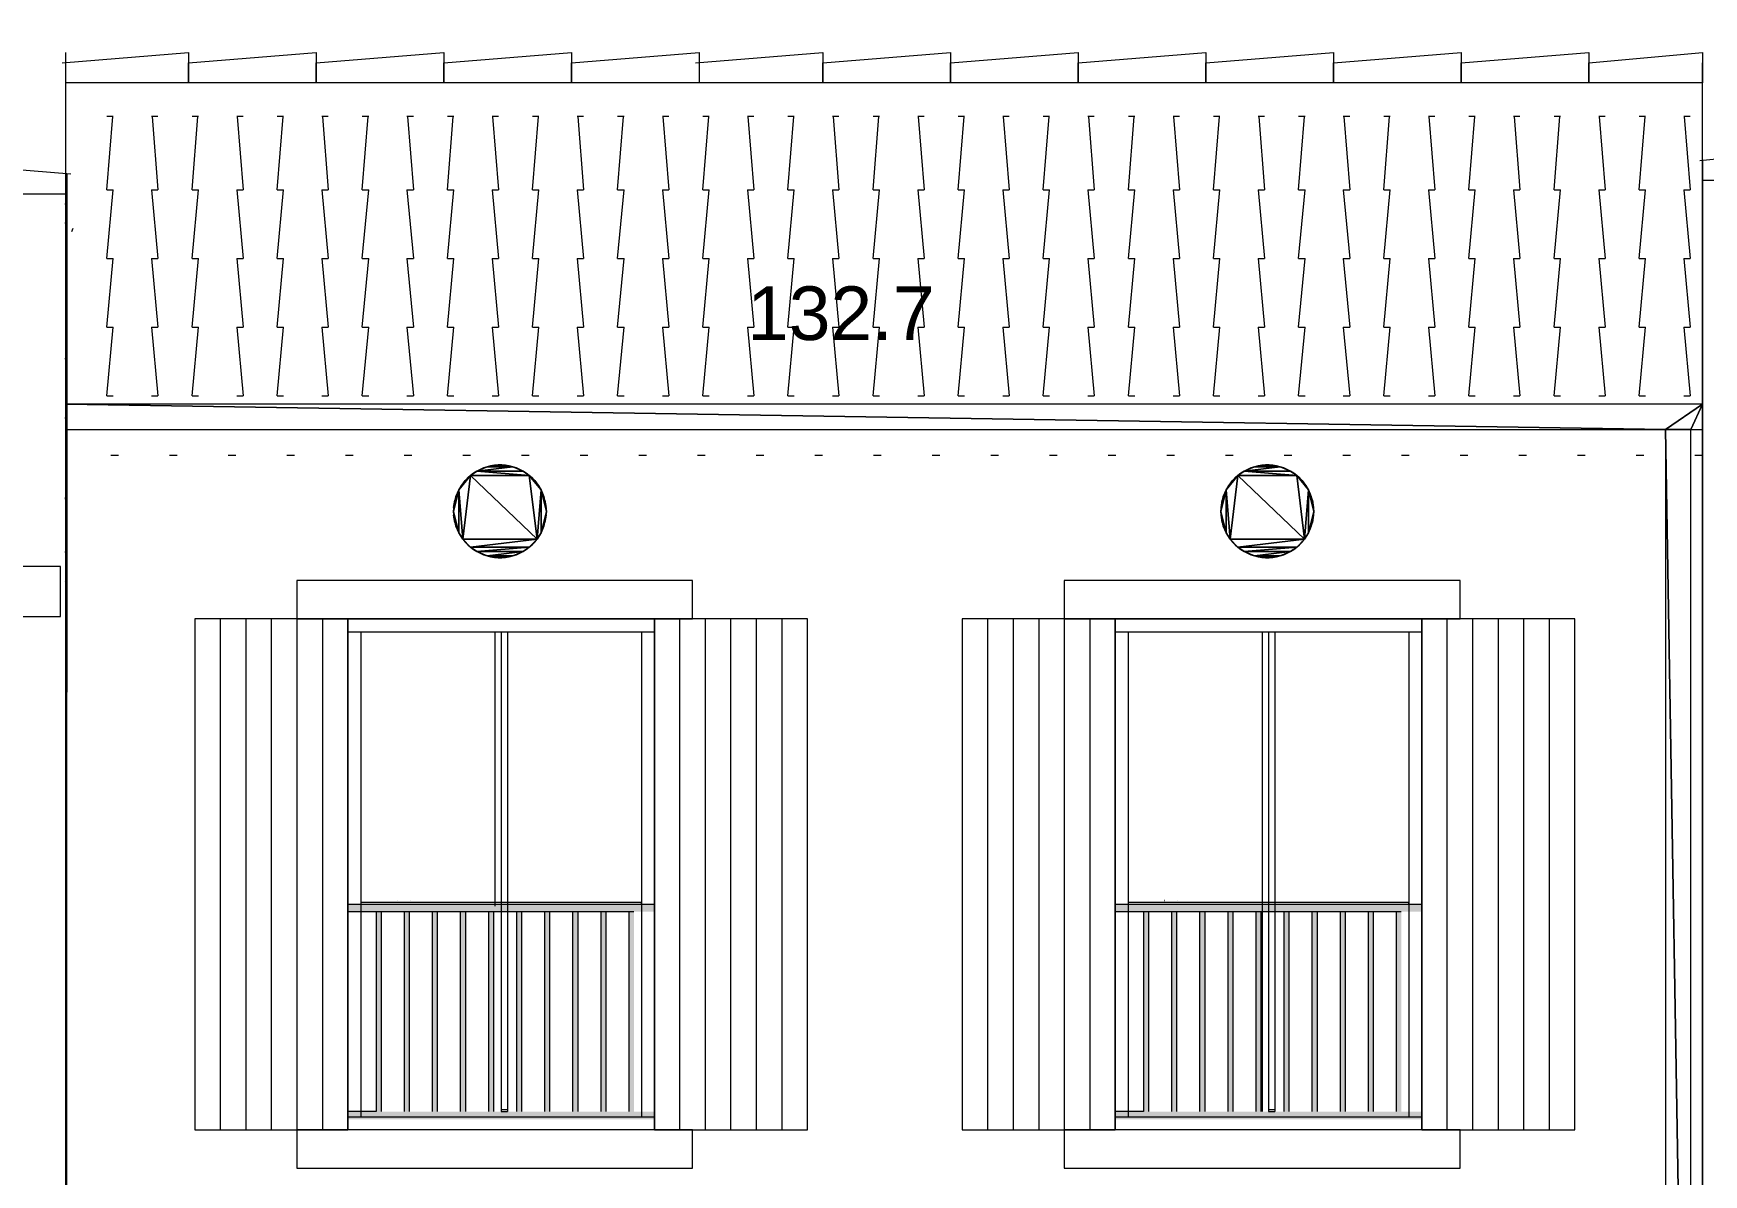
# Model space of a CAD drawing. Header units: metres. Extents: x 44.2 to 128.2, y -61.8 to 3.
# Drawn here: x 70.78 to 77.32, y -10.75 to -6.28 of the extents above; entities that cross this region are included whole.
import ezdxf
from ezdxf.enums import TextEntityAlignment as Align

# ---------------------------------------------------------------- set-up
doc = ezdxf.new("R2010")
doc.units = ezdxf.units.M
doc.header["$MEASUREMENT"] = 0
for name, color, linetype in [('Calque 59', 7, 'Continuous'), ('Calque 79', 7, 'Continuous'), ('Calque Commun', 7, 'Continuous'), ('Cotations', 7, 'Continuous')]:
    doc.layers.add(name, color=color, linetype=linetype)
doc.styles.add('Arial2', font='arial.ttf', dxfattribs={"height": 0.21})

# ---------------------------------------------------------------- blocks, each defined once
blk = doc.blocks.new('@dwg_exp27')
at = {"layer": 'Cotations', "color": 212, "linetype": 'ByBlock', "lineweight": -2, "style": 'Arial2'}
blk.add_text('132.7', height=0.21, dxfattribs=at).set_placement((73.9404, -7.4827), align=Align.CENTER)
blk = doc.blocks.new('hatch17')
at = {"layer": 'Calque Commun', "color": 8, "linetype": 'Continuous', "lineweight": 5}
for p, q in [((71.41, -8.5748), (71.41, -10.5748)), ((71.51, -8.5748), (71.51, -10.5748)), ((71.61, -8.5748), (71.61, -10.5748)), ((71.71, -8.5748), (71.71, -10.5748)), ((71.81, -8.5748), (71.81, -10.5748)), ((71.91, -8.5748), (71.91, -10.5748))]:
    blk.add_line(p, q, dxfattribs=at)
mesh = blk.add_polyface(dxfattribs=at)
corners = [(72.01, -8.5748), (71.41, -8.5748), (71.41, -10.5748), (72.01, -10.5748)]
mesh.append_faces([[corners[k] for k in face] for face in [(0, 1, 2, 3)]], dxfattribs={"color": 8})
blk = doc.blocks.new('hatch18')
at = {"layer": 'Calque Commun', "color": 8, "linetype": 'Continuous', "lineweight": 5}
for p, q in [((73.21, -10.5748), (73.21, -8.5748)), ((73.31, -10.5748), (73.31, -8.5748)), ((73.41, -10.5748), (73.41, -8.5748)), ((73.51, -10.5748), (73.51, -8.5748)), ((73.61, -10.5748), (73.61, -8.5748)), ((73.71, -10.5748), (73.71, -8.5748))]:
    blk.add_line(p, q, dxfattribs=at)
mesh = blk.add_polyface(dxfattribs=at)
corners = [(73.21, -8.5748), (73.21, -10.5748), (73.81, -10.5748), (73.81, -8.5748)]
mesh.append_faces([[corners[k] for k in face] for face in [(0, 1, 2, 3)]], dxfattribs={"color": 8})
blk = doc.blocks.new('hatch20')
at = {"layer": 'Calque Commun', "color": 8, "linetype": 'Continuous', "lineweight": 5}
for p, q in [((74.415, -8.5748), (74.415, -10.5748)), ((74.515, -8.5748), (74.515, -10.5748)), ((74.615, -8.5748), (74.615, -10.5748)), ((74.715, -8.5748), (74.715, -10.5748)), ((74.815, -8.5748), (74.815, -10.5748)), ((74.915, -8.5748), (74.915, -10.5748))]:
    blk.add_line(p, q, dxfattribs=at)
mesh = blk.add_polyface(dxfattribs=at)
corners = [(75.015, -8.5748), (74.415, -8.5748), (74.415, -10.5748), (75.015, -10.5748)]
mesh.append_faces([[corners[k] for k in face] for face in [(0, 1, 2, 3)]], dxfattribs={"color": 8})
blk = doc.blocks.new('hatch21')
at = {"layer": 'Calque Commun', "color": 8, "linetype": 'Continuous', "lineweight": 5}
for p, q in [((76.215, -10.5748), (76.215, -8.5748)), ((76.315, -10.5748), (76.315, -8.5748)), ((76.415, -10.5748), (76.415, -8.5748)), ((76.515, -10.5748), (76.515, -8.5748)), ((76.615, -10.5748), (76.615, -8.5748)), ((76.715, -10.5748), (76.715, -8.5748))]:
    blk.add_line(p, q, dxfattribs=at)
mesh = blk.add_polyface(dxfattribs=at)
corners = [(76.215, -8.5748), (76.215, -10.5748), (76.815, -10.5748), (76.815, -8.5748)]
mesh.append_faces([[corners[k] for k in face] for face in [(0, 1, 2, 3)]], dxfattribs={"color": 8})
blk = doc.blocks.new('toit facade seul 660-2')
at = {"layer": 'Calque 59', "color": 32, "linetype": 'Continuous', "lineweight": 5}
blk.add_polyline3d([(70.5595, -18.5213, 0), (70.9596, -18.4814, 0), (70.9596, -18.5992, 0), (70.5737, -18.5992, 0)], dxfattribs=at)
at = {"layer": 'Calque Commun', "color": 7, "linetype": 'Continuous', "lineweight": 5}
blk.add_line((70.5719, -25.8793), (70.5708, -18.5202), dxfattribs=at)
blk = doc.blocks.new('TOIT FACADE seul680')
at = {"layer": 'Calque 59', "color": 32, "linetype": 'Continuous', "lineweight": 5}
blk.add_line((64.2375, -20.0578), (64.2673, -20.0578), dxfattribs=at)
blk.add_polyline3d([(64.1175, -18.5214, 0), (64.6122, -18.4815, 0), (64.6122, -18.5992, 0), (64.1318, -18.5992, 0)], dxfattribs=at)
at = {"layer": 'Calque Commun', "color": 7, "linetype": 'Continuous', "lineweight": 5}
blk.add_line((64.133, -25.8997), (64.1318, -18.52), dxfattribs=at)
blk = doc.blocks.new('toit facade seul')
at = {"layer": 'Calque 59', "color": 32, "linetype": 'Continuous', "lineweight": 5}
for p, q in [((70.932, -18.7306), (70.957, -18.7306)), ((70.932, -19.019), (70.955, -18.7311)), ((71.107, -18.7306), (71.1319, -18.7306)), ((71.1088, -18.7311), (71.1319, -19.019)), ((71.2653, -18.7306), (71.2902, -18.7306)), ((71.2653, -19.019), (71.2884, -18.7311)), ((71.4403, -18.7306), (71.4653, -18.7306)), ((71.4422, -18.7311), (71.4653, -19.019)), ((71.5986, -18.7306), (71.6236, -18.7306)), ((71.5986, -19.019), (71.6217, -18.7311)), ((71.7736, -18.7306), (71.7987, -18.7306)), ((71.7756, -18.7311), (71.7987, -19.019)), ((71.932, -18.7306), (71.957, -18.7306)), ((71.932, -19.019), (71.955, -18.7311)), ((72.107, -18.7306), (72.1319, -18.7306)), ((72.1088, -18.7311), (72.1319, -19.019)), ((72.2653, -18.7306), (72.2902, -18.7306)), ((72.2653, -19.019), (72.2884, -18.7311)), ((72.4403, -18.7306), (72.4653, -18.7306)), ((72.4422, -18.7311), (72.4653, -19.019)), ((72.5986, -18.7306), (72.6236, -18.7306)), ((72.5986, -19.019), (72.6217, -18.7311)), ((72.7736, -18.7306), (72.7987, -18.7306)), ((72.7756, -18.7311), (72.7987, -19.019)), ((72.932, -18.7306), (72.957, -18.7306)), ((72.932, -19.019), (72.955, -18.7311)), ((73.107, -18.7306), (73.1319, -18.7306)), ((73.1088, -18.7311), (73.1319, -19.019)), ((73.2653, -18.7306), (73.2902, -18.7306)), ((73.2653, -19.019), (73.2884, -18.7311)), ((73.4403, -18.7306), (73.4653, -18.7306)), ((73.4422, -18.7311), (73.4653, -19.019)), ((73.5986, -18.7306), (73.6236, -18.7306)), ((73.5986, -19.019), (73.6217, -18.7311)), ((73.7736, -18.7306), (73.7987, -18.7306)), ((73.7756, -18.7311), (73.7987, -19.019)), ((73.932, -18.7306), (73.957, -18.7306)), ((73.932, -19.019), (73.955, -18.7311)), ((74.107, -18.7306), (74.1319, -18.7306)), ((74.1088, -18.7311), (74.1319, -19.019)), ((74.2653, -18.7306), (74.2902, -18.7306)), ((74.2653, -19.019), (74.2884, -18.7311)), ((74.4403, -18.7306), (74.4653, -18.7306)), ((74.4422, -18.7311), (74.4653, -19.019)), ((74.5986, -18.7306), (74.6236, -18.7306)), ((74.5986, -19.019), (74.6217, -18.7311)), ((74.7736, -18.7306), (74.7985, -18.7306)), ((74.7755, -18.7311), (74.7985, -19.019)), ((74.932, -18.7306), (74.9569, -18.7306)), ((74.932, -19.019), (74.955, -18.7311)), ((75.1069, -18.7306), (75.1319, -18.7306)), ((75.1088, -18.7311), (75.1319, -19.019)), ((75.2652, -18.7306), (75.2902, -18.7306)), ((75.2652, -19.019), (75.2883, -18.7311)), ((75.4403, -18.7306), (75.4653, -18.7306)), ((75.4422, -18.7311), (75.4653, -19.019)), ((75.5986, -18.7306), (75.6236, -18.7306)), ((75.5986, -19.019), (75.6217, -18.7311)), ((75.7736, -18.7306), (75.7985, -18.7306)), ((75.7755, -18.7311), (75.7985, -19.019)), ((75.932, -18.7306), (75.9569, -18.7306)), ((75.932, -19.019), (75.955, -18.7311)), ((76.1069, -18.7306), (76.1319, -18.7306)), ((76.1088, -18.7311), (76.1319, -19.019)), ((76.2652, -18.7306), (76.2902, -18.7306)), ((76.2652, -19.019), (76.2883, -18.7311)), ((76.4403, -18.7306), (76.4653, -18.7306)), ((76.4422, -18.7311), (76.4653, -19.019)), ((76.5986, -18.7306), (76.6236, -18.7306)), ((76.5986, -19.019), (76.6217, -18.7311)), ((76.7736, -18.7306), (76.7985, -18.7306)), ((76.7755, -18.7311), (76.7985, -19.019)), ((76.932, -18.7306), (76.9569, -18.7306)), ((76.932, -19.019), (76.955, -18.7311)), ((77.1069, -18.7306), (77.1319, -18.7306)), ((77.1088, -18.7311), (77.1319, -19.019)), ((70.932, -19.2877), (70.957, -19.019)), ((70.932, -19.019), (70.957, -19.019)), ((71.107, -19.019), (71.1319, -19.2877)), ((71.107, -19.019), (71.1319, -19.019)), ((71.2653, -19.2877), (71.2902, -19.019)), ((71.2653, -19.019), (71.2902, -19.019)), ((71.4403, -19.019), (71.4653, -19.2877)), ((71.4403, -19.019), (71.4653, -19.019)), ((71.5986, -19.2877), (71.6236, -19.019)), ((71.5986, -19.019), (71.6236, -19.019)), ((71.7736, -19.019), (71.7987, -19.2877)), ((71.7736, -19.019), (71.7987, -19.019)), ((71.932, -19.2877), (71.957, -19.019)), ((71.932, -19.019), (71.957, -19.019)), ((72.107, -19.019), (72.1319, -19.2877)), ((72.107, -19.019), (72.1319, -19.019)), ((72.2653, -19.2877), (72.2902, -19.019)), ((72.2653, -19.019), (72.2902, -19.019)), ((72.4403, -19.019), (72.4653, -19.2877)), ((72.4403, -19.019), (72.4653, -19.019)), ((72.5986, -19.2877), (72.6236, -19.019)), ((72.5986, -19.019), (72.6236, -19.019)), ((72.7736, -19.019), (72.7987, -19.2877)), ((72.7736, -19.019), (72.7987, -19.019)), ((72.932, -19.2877), (72.957, -19.019)), ((72.932, -19.019), (72.957, -19.019)), ((73.107, -19.019), (73.1319, -19.2877)), ((73.107, -19.019), (73.1319, -19.019)), ((73.2653, -19.2877), (73.2902, -19.019)), ((73.2653, -19.019), (73.2902, -19.019)), ((73.4403, -19.019), (73.4653, -19.2877)), ((73.4403, -19.019), (73.4653, -19.019)), ((73.5986, -19.2877), (73.6236, -19.019)), ((73.5986, -19.019), (73.6236, -19.019)), ((73.7736, -19.019), (73.7987, -19.2877)), ((73.7736, -19.019), (73.7987, -19.019)), ((73.932, -19.2877), (73.957, -19.019)), ((73.932, -19.019), (73.957, -19.019)), ((74.107, -19.019), (74.1319, -19.2877)), ((74.107, -19.019), (74.1319, -19.019)), ((74.2653, -19.2877), (74.2902, -19.019)), ((74.2653, -19.019), (74.2902, -19.019)), ((74.4403, -19.019), (74.4653, -19.2877)), ((74.4403, -19.019), (74.4653, -19.019)), ((74.5986, -19.2877), (74.6236, -19.019)), ((74.5986, -19.019), (74.6236, -19.019)), ((74.7736, -19.019), (74.7985, -19.2877)), ((74.7736, -19.019), (74.7985, -19.019)), ((74.932, -19.2877), (74.9569, -19.019)), ((74.932, -19.019), (74.9569, -19.019)), ((75.1069, -19.019), (75.1319, -19.2877)), ((75.1069, -19.019), (75.1319, -19.019)), ((75.2652, -19.2877), (75.2902, -19.019)), ((75.2652, -19.019), (75.2902, -19.019)), ((75.4403, -19.019), (75.4653, -19.2877)), ((75.4403, -19.019), (75.4653, -19.019)), ((75.5986, -19.2877), (75.6236, -19.019)), ((75.5986, -19.019), (75.6236, -19.019)), ((75.7736, -19.019), (75.7985, -19.2877)), ((75.7736, -19.019), (75.7985, -19.019)), ((75.932, -19.2877), (75.9569, -19.019)), ((75.932, -19.019), (75.9569, -19.019)), ((76.1069, -19.019), (76.1319, -19.2877)), ((76.1069, -19.019), (76.1319, -19.019)), ((76.2652, -19.2877), (76.2902, -19.019)), ((76.2652, -19.019), (76.2902, -19.019)), ((76.4403, -19.019), (76.4653, -19.2877)), ((76.4403, -19.019), (76.4653, -19.019)), ((76.5986, -19.2877), (76.6236, -19.019)), ((76.5986, -19.019), (76.6236, -19.019)), ((76.7736, -19.019), (76.7985, -19.2877)), ((76.7736, -19.019), (76.7985, -19.019)), ((76.932, -19.2877), (76.9569, -19.019)), ((76.932, -19.019), (76.9569, -19.019)), ((77.1069, -19.019), (77.1319, -19.2877)), ((77.1069, -19.019), (77.1319, -19.019)), ((70.932, -19.5564), (70.957, -19.2877)), ((70.932, -19.2877), (70.957, -19.2877)), ((71.107, -19.2877), (71.1319, -19.5564)), ((71.107, -19.2877), (71.1319, -19.2877)), ((71.2653, -19.5564), (71.2902, -19.2877)), ((71.2653, -19.2877), (71.2902, -19.2877)), ((71.4403, -19.2877), (71.4653, -19.5564)), ((71.4403, -19.2877), (71.4653, -19.2877)), ((71.5986, -19.5564), (71.6236, -19.2877)), ((71.5986, -19.2877), (71.6236, -19.2877)), ((71.7736, -19.2877), (71.7987, -19.5564)), ((71.7736, -19.2877), (71.7987, -19.2877)), ((71.932, -19.5564), (71.957, -19.2877)), ((71.932, -19.2877), (71.957, -19.2877)), ((72.107, -19.2877), (72.1319, -19.5564)), ((72.107, -19.2877), (72.1319, -19.2877)), ((72.2653, -19.5564), (72.2902, -19.2877)), ((72.2653, -19.2877), (72.2902, -19.2877)), ((72.4403, -19.2877), (72.4653, -19.5564)), ((72.4403, -19.2877), (72.4653, -19.2877)), ((72.5986, -19.5564), (72.6236, -19.2877)), ((72.5986, -19.2877), (72.6236, -19.2877)), ((72.7736, -19.2877), (72.7987, -19.5564)), ((72.7736, -19.2877), (72.7987, -19.2877)), ((72.932, -19.5564), (72.957, -19.2877)), ((72.932, -19.2877), (72.957, -19.2877)), ((73.107, -19.2877), (73.1319, -19.5564)), ((73.107, -19.2877), (73.1319, -19.2877)), ((73.2653, -19.5564), (73.2902, -19.2877)), ((73.2653, -19.2877), (73.2902, -19.2877)), ((73.4403, -19.2877), (73.4653, -19.5564)), ((73.4403, -19.2877), (73.4653, -19.2877)), ((73.5986, -19.5564), (73.6236, -19.2877)), ((73.5986, -19.2877), (73.6236, -19.2877)), ((73.7736, -19.2877), (73.7987, -19.5564)), ((73.7736, -19.2877), (73.7987, -19.2877)), ((73.932, -19.5564), (73.957, -19.2877)), ((73.932, -19.2877), (73.957, -19.2877)), ((74.107, -19.2877), (74.1319, -19.5564)), ((74.107, -19.2877), (74.1319, -19.2877)), ((74.2653, -19.5564), (74.2902, -19.2877)), ((74.2653, -19.2877), (74.2902, -19.2877)), ((74.4403, -19.2877), (74.4653, -19.5564)), ((74.4403, -19.2877), (74.4653, -19.2877)), ((74.5986, -19.5564), (74.6236, -19.2877)), ((74.5986, -19.2877), (74.6236, -19.2877)), ((74.7736, -19.2877), (74.7985, -19.5564)), ((74.7736, -19.2877), (74.7985, -19.2877)), ((74.932, -19.5564), (74.9569, -19.2877)), ((74.932, -19.2877), (74.9569, -19.2877)), ((75.1069, -19.2877), (75.1319, -19.5564)), ((75.1069, -19.2877), (75.1319, -19.2877)), ((75.2652, -19.5564), (75.2902, -19.2877)), ((75.2652, -19.2877), (75.2902, -19.2877)), ((75.4403, -19.2877), (75.4653, -19.5564)), ((75.4403, -19.2877), (75.4653, -19.2877)), ((75.5986, -19.5564), (75.6236, -19.2877)), ((75.5986, -19.2877), (75.6236, -19.2877)), ((75.7736, -19.2877), (75.7985, -19.5564)), ((75.7736, -19.2877), (75.7985, -19.2877)), ((75.932, -19.5564), (75.9569, -19.2877)), ((75.932, -19.2877), (75.9569, -19.2877)), ((76.1069, -19.2877), (76.1319, -19.5564)), ((76.1069, -19.2877), (76.1319, -19.2877)), ((76.2652, -19.5564), (76.2902, -19.2877)), ((76.2652, -19.2877), (76.2902, -19.2877)), ((76.4403, -19.2877), (76.4653, -19.5564)), ((76.4403, -19.2877), (76.4653, -19.2877)), ((76.5986, -19.5564), (76.6236, -19.2877)), ((76.5986, -19.2877), (76.6236, -19.2877)), ((76.7736, -19.2877), (76.7985, -19.5564)), ((76.7736, -19.2877), (76.7985, -19.2877)), ((76.932, -19.5564), (76.9569, -19.2877)), ((76.932, -19.2877), (76.9569, -19.2877)), ((77.1069, -19.2877), (77.1319, -19.5564)), ((77.1069, -19.2877), (77.1319, -19.2877)), ((70.932, -19.8252), (70.957, -19.5564)), ((70.932, -19.5564), (70.957, -19.5564)), ((71.107, -19.5564), (71.1319, -19.8252)), ((71.107, -19.5564), (71.1319, -19.5564)), ((71.2653, -19.8252), (71.2902, -19.5564)), ((71.2653, -19.5564), (71.2902, -19.5564)), ((71.4403, -19.5564), (71.4653, -19.8252)), ((71.4403, -19.5564), (71.4653, -19.5564)), ((71.5986, -19.8252), (71.6236, -19.5564)), ((71.5986, -19.5564), (71.6236, -19.5564)), ((71.7736, -19.5564), (71.7987, -19.8252)), ((71.7736, -19.5564), (71.7987, -19.5564)), ((71.932, -19.8252), (71.957, -19.5564)), ((71.932, -19.5564), (71.957, -19.5564)), ((72.107, -19.5564), (72.1319, -19.8252)), ((72.107, -19.5564), (72.1319, -19.5564)), ((72.2653, -19.8252), (72.2902, -19.5564)), ((72.2653, -19.5564), (72.2902, -19.5564)), ((72.4403, -19.5564), (72.4653, -19.8252)), ((72.4403, -19.5564), (72.4653, -19.5564)), ((72.5986, -19.8252), (72.6236, -19.5564)), ((72.5986, -19.5564), (72.6236, -19.5564)), ((72.7736, -19.5564), (72.7987, -19.8252)), ((72.7736, -19.5564), (72.7987, -19.5564)), ((72.932, -19.8252), (72.957, -19.5564)), ((72.932, -19.5564), (72.957, -19.5564)), ((73.107, -19.5564), (73.1319, -19.8252)), ((73.107, -19.5564), (73.1319, -19.5564)), ((73.2653, -19.8252), (73.2902, -19.5564)), ((73.2653, -19.5564), (73.2902, -19.5564)), ((73.4403, -19.5564), (73.4653, -19.8252)), ((73.4403, -19.5564), (73.4653, -19.5564)), ((73.5986, -19.8252), (73.6236, -19.5564)), ((73.5986, -19.5564), (73.6236, -19.5564)), ((73.7736, -19.5564), (73.7987, -19.8252)), ((73.7736, -19.5564), (73.7987, -19.5564)), ((73.932, -19.8252), (73.957, -19.5564)), ((73.932, -19.5564), (73.957, -19.5564)), ((74.107, -19.5564), (74.1319, -19.8252)), ((74.107, -19.5564), (74.1319, -19.5564)), ((74.2653, -19.8252), (74.2902, -19.5564)), ((74.2653, -19.5564), (74.2902, -19.5564)), ((74.4403, -19.5564), (74.4653, -19.8252)), ((74.4403, -19.5564), (74.4653, -19.5564)), ((74.5986, -19.8252), (74.6236, -19.5564)), ((74.5986, -19.5564), (74.6236, -19.5564)), ((74.7736, -19.5564), (74.7985, -19.8252)), ((74.7736, -19.5564), (74.7985, -19.5564)), ((74.932, -19.8252), (74.9569, -19.5564)), ((74.932, -19.5564), (74.9569, -19.5564)), ((75.1069, -19.5564), (75.1319, -19.8252)), ((75.1069, -19.5564), (75.1319, -19.5564)), ((75.2652, -19.8252), (75.2902, -19.5564)), ((75.2652, -19.5564), (75.2902, -19.5564)), ((75.4403, -19.5564), (75.4653, -19.8252)), ((75.4403, -19.5564), (75.4653, -19.5564)), ((75.5986, -19.8252), (75.6236, -19.5564)), ((75.5986, -19.5564), (75.6236, -19.5564)), ((75.7736, -19.5564), (75.7985, -19.8252)), ((75.7736, -19.5564), (75.7985, -19.5564)), ((75.932, -19.8252), (75.9569, -19.5564)), ((75.932, -19.5564), (75.9569, -19.5564)), ((76.1069, -19.5564), (76.1319, -19.8252)), ((76.1069, -19.5564), (76.1319, -19.5564)), ((76.2652, -19.8252), (76.2902, -19.5564)), ((76.2652, -19.5564), (76.2902, -19.5564)), ((76.4403, -19.5564), (76.4653, -19.8252)), ((76.4403, -19.5564), (76.4653, -19.5564)), ((76.5986, -19.8252), (76.6236, -19.5564)), ((76.5986, -19.5564), (76.6236, -19.5564)), ((76.7736, -19.5564), (76.7985, -19.8252)), ((76.7736, -19.5564), (76.7985, -19.5564)), ((76.932, -19.8252), (76.9569, -19.5564)), ((76.932, -19.5564), (76.9569, -19.5564)), ((77.1069, -19.5564), (77.1319, -19.8252)), ((77.1069, -19.5564), (77.1319, -19.5564)), ((70.932, -19.8252), (70.957, -19.8252)), ((71.107, -19.8252), (71.1319, -19.8252)), ((71.2653, -19.8252), (71.2902, -19.8252)), ((71.4403, -19.8252), (71.4653, -19.8252)), ((71.5986, -19.8252), (71.6236, -19.8252)), ((71.7736, -19.8252), (71.7987, -19.8252)), ((71.932, -19.8252), (71.957, -19.8252)), ((72.107, -19.8252), (72.1319, -19.8252)), ((72.2653, -19.8252), (72.2902, -19.8252)), ((72.4403, -19.8252), (72.4653, -19.8252)), ((72.5986, -19.8252), (72.6236, -19.8252)), ((72.7736, -19.8252), (72.7987, -19.8252)), ((72.932, -19.8252), (72.957, -19.8252)), ((73.107, -19.8252), (73.1319, -19.8252)), ((73.2653, -19.8252), (73.2902, -19.8252)), ((73.4403, -19.8252), (73.4653, -19.8252)), ((73.5986, -19.8252), (73.6236, -19.8252)), ((73.7736, -19.8252), (73.7987, -19.8252)), ((73.932, -19.8252), (73.957, -19.8252)), ((74.107, -19.8252), (74.1319, -19.8252)), ((74.2653, -19.8252), (74.2902, -19.8252)), ((74.4403, -19.8252), (74.4653, -19.8252)), ((74.5986, -19.8252), (74.6236, -19.8252)), ((74.7736, -19.8252), (74.7985, -19.8252)), ((74.932, -19.8252), (74.9569, -19.8252)), ((75.1069, -19.8252), (75.1319, -19.8252)), ((75.2652, -19.8252), (75.2902, -19.8252)), ((75.4403, -19.8252), (75.4653, -19.8252)), ((75.5986, -19.8252), (75.6236, -19.8252)), ((75.7736, -19.8252), (75.7985, -19.8252)), ((75.932, -19.8252), (75.9569, -19.8252)), ((76.1069, -19.8252), (76.1319, -19.8252)), ((76.2652, -19.8252), (76.2902, -19.8252)), ((76.4403, -19.8252), (76.4653, -19.8252)), ((76.5986, -19.8252), (76.6236, -19.8252)), ((76.7736, -19.8252), (76.7985, -19.8252)), ((76.932, -19.8252), (76.9569, -19.8252)), ((77.1069, -19.8252), (77.1319, -19.8252)), ((70.9474, -20.0578), (70.9772, -20.0578)), ((71.1772, -20.0578), (71.2069, -20.0578)), ((71.4069, -20.0578), (71.4366, -20.0578)), ((71.6366, -20.0578), (71.6663, -20.0578)), ((71.8663, -20.0578), (71.8961, -20.0578)), ((72.0961, -20.0578), (72.1258, -20.0578)), ((72.3258, -20.0578), (72.3555, -20.0578)), ((72.5555, -20.0578), (72.5853, -20.0578)), ((72.7853, -20.0578), (72.815, -20.0578)), ((73.015, -20.0578), (73.0447, -20.0578)), ((73.2447, -20.0578), (73.2744, -20.0578)), ((73.4744, -20.0578), (73.5042, -20.0578)), ((73.7042, -20.0578), (73.7339, -20.0578)), ((73.9339, -20.0578), (73.9636, -20.0578)), ((74.1636, -20.0578), (74.1934, -20.0578)), ((74.3934, -20.0578), (74.4231, -20.0578)), ((74.6231, -20.0578), (74.6528, -20.0578)), ((74.8528, -20.0578), (74.8825, -20.0578)), ((75.0825, -20.0578), (75.1123, -20.0578)), ((75.3123, -20.0578), (75.342, -20.0578)), ((75.542, -20.0578), (75.5717, -20.0578)), ((75.7717, -20.0578), (75.8015, -20.0578)), ((76.0015, -20.0578), (76.0312, -20.0578)), ((76.2312, -20.0578), (76.2609, -20.0578)), ((76.4609, -20.0578), (76.4906, -20.0578)), ((76.6906, -20.0578), (76.7204, -20.0578)), ((76.9204, -20.0578), (76.9501, -20.0578)), ((77.1501, -20.0578), (77.1798, -20.0578))]:
    blk.add_line(p, q, dxfattribs=at)
for points in [[(70.7565, -18.5213, 0), (71.2511, -18.4814, 0), (71.2511, -18.5992, 0), (70.7708, -18.5992, 0)], [(71.2511, -18.5215, 0), (71.7511, -18.4814, 0), (71.7511, -18.5992, 0), (71.2511, -18.5992, 0), (71.2511, -18.5215, 0)], [(71.7511, -18.5215, 0), (72.2511, -18.4814, 0), (72.2511, -18.5992, 0), (71.7511, -18.5992, 0), (71.7511, -18.5215, 0)], [(72.2511, -18.5215, 0), (72.7511, -18.4814, 0), (72.7511, -18.5992, 0), (72.2511, -18.5992, 0), (72.2511, -18.5215, 0)], [(72.7511, -18.5215, 0), (73.2511, -18.4814, 0), (73.2511, -18.5992, 0), (72.7511, -18.5992, 0), (72.7511, -18.5215, 0)], [(73.2368, -18.5213, 0), (73.7356, -18.4814, 0), (73.7356, -18.5992, 0), (73.2511, -18.5992, 0)], [(73.7356, -18.5215, 0), (74.2356, -18.4814, 0), (74.2356, -18.5992, 0), (73.7356, -18.5992, 0), (73.7356, -18.5215, 0)], [(74.2356, -18.5215, 0), (74.7356, -18.4814, 0), (74.7356, -18.5992, 0), (74.2356, -18.5992, 0), (74.2356, -18.5215, 0)], [(74.7356, -18.5215, 0), (75.2356, -18.4814, 0), (75.2356, -18.5992, 0), (74.7356, -18.5992, 0), (74.7356, -18.5215, 0)], [(75.2356, -18.5215, 0), (75.7356, -18.4814, 0), (75.7356, -18.5992, 0), (75.2356, -18.5992, 0), (75.2356, -18.5215, 0)], [(75.7356, -18.5215, 0), (76.2356, -18.4814, 0), (76.2356, -18.5992, 0), (75.7356, -18.5992, 0), (75.7356, -18.5215, 0)], [(76.2356, -18.5215, 0), (76.7356, -18.4814, 0), (76.7356, -18.5992, 0), (76.2356, -18.5992, 0), (76.2356, -18.5215, 0)], [(76.7356, -18.5215, 0), (77.1796, -18.4814, 0), (77.1796, -18.5992, 0), (76.7356, -18.5992, 0), (76.7356, -18.5215, 0)]]:
    blk.add_polyline3d(points, dxfattribs=at)
at = {"layer": 'Calque Commun', "color": 7, "linetype": 'Continuous', "lineweight": 5}
for p, q in [((70.7719, -25.8996), (70.7708, -18.4815)), ((77.1808, -25.8922), (77.1796, -18.5214))]:
    blk.add_line(p, q, dxfattribs=at)

msp = doc.modelspace()

# ---------------------------------------------------------------- linework, layer by layer
at = {"layer": 'Calque 79', "color": 7, "linetype": 'Continuous', "lineweight": 5}
msp.add_line((70.9015, -8.4268), (70.9015, -8.4268), dxfattribs=at)
at = {"layer": 'Calque Commun', "color": 7, "linetype": 'Continuous', "lineweight": 5}
for p, q in [((70.9015, -6.95), (70.9062, -6.95)), ((70.9062, -7.0255), (70.9015, -7.0255)), ((70.9289, -7.0578), (70.9337, -7.0454)), ((70.9062, -7.4812), (70.9062, -7.4829)), ((70.9062, -7.4829), (70.9062, -7.5567)), ((70.9062, -7.5567), (70.9015, -7.5567)), ((70.9062, -7.5567), (70.9062, -7.6567)), ((70.9062, -7.6567), (70.9062, -7.8567)), ((70.9062, -7.788), (70.9015, -7.788)), ((70.9062, -7.8567), (70.9062, -8.3118)), ((70.9062, -8.1021), (70.9015, -8.1021)), ((70.9015, -8.1037), (70.9062, -8.1037)), ((70.9015, -8.3118), (70.9062, -8.3118)), ((70.9015, -8.4268), (70.9015, -8.4268)), ((70.9015, -8.4268), (70.9015, -8.4268)), ((70.9015, -8.4268), (70.9015, -8.4268)), ((72.01, -8.5748), (71.81, -8.5748)), ((72.01, -8.5748), (72.01, -10.5498)), ((73.21, -8.5748), (72.01, -8.5748)), ((72.01, -8.6248), (72.06, -8.6248)), ((72.06, -8.6248), (72.06, -10.5248)), ((72.06, -8.6248), (73.21, -8.6248)), ((72.585, -8.6248), (72.585, -9.6991)), ((72.61, -8.6248), (72.61, -10.5031)), ((72.635, -8.6248), (72.635, -10.5031)), ((73.16, -8.6248), (73.16, -9.6991)), ((73.41, -8.5748), (73.21, -8.5748)), ((73.21, -10.5748), (73.21, -8.5748)), ((75.015, -8.5748), (74.815, -8.5748)), ((75.015, -8.5748), (75.015, -10.5498)), ((76.215, -8.5748), (75.015, -8.5748)), ((75.015, -8.6248), (75.065, -8.6248)), ((75.065, -8.6248), (75.065, -10.5248)), ((75.065, -8.6248), (76.215, -8.6248)), ((75.59, -8.6248), (75.59, -10.5031)), ((75.615, -8.6248), (75.615, -10.5031)), ((75.64, -8.6248), (75.64, -10.5031)), ((76.165, -8.6248), (76.165, -9.6991)), ((76.415, -8.5748), (76.215, -8.5748)), ((76.215, -10.5748), (76.215, -8.5748)), ((72.2033, -9.6774), (72.2032, -9.6774)), ((72.2032, -9.6774), (72.2033, -9.6774)), ((72.2539, -9.6774), (72.254, -9.6774)), ((72.254, -9.6774), (72.2539, -9.6774)), ((75.2083, -9.6774), (75.2082, -9.6774)), ((75.2082, -9.6774), (75.2083, -9.6774)), ((75.2589, -9.6774), (75.2589, -9.6774)), ((75.2589, -9.6774), (75.2589, -9.6774)), ((72.01, -9.6908), (73.01, -9.6908)), ((72.12, -9.7208), (72.01, -9.7208)), ((72.06, -9.6833), (73.16, -9.6833)), ((72.06, -9.6834), (72.12, -9.6834)), ((72.12, -9.7208), (72.12, -10.5034)), ((72.14, -9.7208), (72.12, -9.7208)), ((72.14, -9.6834), (72.23, -9.6834)), ((72.23, -9.7208), (72.14, -9.7208)), ((72.14, -9.7208), (72.14, -10.5034)), ((72.23, -9.6908), (73.21, -9.6908)), ((72.23, -9.7208), (72.23, -10.5034)), ((72.25, -9.7208), (72.23, -9.7208)), ((72.34, -9.7208), (72.23, -9.7208)), ((72.25, -9.6834), (72.34, -9.6834)), ((72.34, -9.7208), (72.25, -9.7208)), ((72.25, -9.7208), (72.25, -10.5034)), ((72.28, -9.6834), (72.34, -9.6834)), ((72.34, -9.7208), (72.34, -10.5034)), ((72.36, -9.7208), (72.34, -9.7208)), ((72.34, -9.7208), (72.34, -10.5034)), ((72.36, -9.7208), (72.34, -9.7208)), ((72.36, -9.6834), (72.45, -9.6834)), ((72.36, -9.6834), (72.45, -9.6834)), ((72.45, -9.7208), (72.36, -9.7208)), ((72.36, -9.7208), (72.36, -10.5034)), ((72.45, -9.7208), (72.36, -9.7208)), ((72.36, -9.7208), (72.36, -10.5034)), ((72.45, -9.7208), (72.45, -10.5034)), ((72.47, -9.7208), (72.45, -9.7208)), ((72.45, -9.7208), (72.45, -10.5034)), ((72.47, -9.7208), (72.45, -9.7208)), ((72.47, -9.6834), (72.56, -9.6834)), ((72.47, -9.6834), (72.56, -9.6834)), ((72.56, -9.7208), (72.47, -9.7208)), ((72.47, -9.7208), (72.47, -10.5034)), ((72.56, -9.7208), (72.47, -9.7208)), ((72.47, -9.7208), (72.47, -10.5034)), ((72.56, -9.7208), (72.56, -10.5034)), ((72.58, -9.7208), (72.56, -9.7208)), ((72.56, -9.7208), (72.56, -10.5034)), ((72.58, -9.7208), (72.56, -9.7208)), ((72.58, -9.6834), (72.67, -9.6834)), ((72.58, -9.6834), (72.67, -9.6834)), ((72.67, -9.7208), (72.58, -9.7208)), ((72.58, -9.7208), (72.58, -10.5034)), ((72.67, -9.7208), (72.58, -9.7208)), ((72.58, -9.7208), (72.58, -10.5034)), ((72.67, -9.7208), (72.67, -10.5034)), ((72.69, -9.7208), (72.67, -9.7208)), ((72.67, -9.7208), (72.67, -10.5034)), ((72.69, -9.7208), (72.67, -9.7208)), ((72.69, -9.6834), (72.78, -9.6834)), ((72.69, -9.6834), (72.78, -9.6834)), ((72.78, -9.7208), (72.69, -9.7208)), ((72.69, -9.7208), (72.69, -10.5034)), ((72.78, -9.7208), (72.69, -9.7208)), ((72.69, -9.7208), (72.69, -10.5034)), ((72.78, -9.7208), (72.78, -10.5034)), ((72.8, -9.7208), (72.78, -9.7208)), ((72.78, -9.7208), (72.78, -10.5034)), ((72.8, -9.7208), (72.78, -9.7208)), ((72.8, -9.6834), (72.89, -9.6834)), ((72.8, -9.6834), (72.89, -9.6834)), ((72.89, -9.7208), (72.8, -9.7208)), ((72.8, -9.7208), (72.8, -10.5034)), ((72.89, -9.7208), (72.8, -9.7208)), ((72.8, -9.7208), (72.8, -10.5034)), ((72.89, -9.7208), (72.89, -10.5034)), ((72.91, -9.7208), (72.89, -9.7208)), ((72.89, -9.7208), (72.89, -10.5034)), ((72.91, -9.7208), (72.89, -9.7208)), ((72.91, -9.6834), (73, -9.6834)), ((73, -9.7208), (72.91, -9.7208)), ((72.91, -9.7208), (72.91, -10.5034)), ((73, -9.7208), (73, -10.5034)), ((73.02, -9.7208), (73, -9.7208)), ((73.02, -9.6834), (73.11, -9.6834)), ((73.11, -9.7208), (73.02, -9.7208)), ((73.02, -9.7208), (73.02, -10.5034)), ((73.11, -9.7208), (73.11, -10.5034)), ((73.13, -9.7208), (73.11, -9.7208)), ((73.16, -9.6833), (73.16, -9.6833)), ((73.16, -9.6833), (73.16, -9.6833)), ((73.16, -9.6908), (73.16, -9.6833)), ((73.16, -9.6991), (73.16, -9.7491)), ((75.015, -9.6908), (76.015, -9.6908)), ((75.125, -9.7208), (75.015, -9.7208)), ((75.065, -9.6833), (76.165, -9.6833)), ((75.065, -9.6834), (75.125, -9.6834)), ((75.125, -9.7208), (75.125, -10.5034)), ((75.145, -9.7208), (75.125, -9.7208)), ((75.145, -9.6834), (75.235, -9.6834)), ((75.235, -9.7208), (75.145, -9.7208)), ((75.145, -9.7208), (75.145, -10.5034)), ((75.235, -9.6908), (76.215, -9.6908)), ((75.235, -9.7208), (75.235, -10.5034)), ((75.255, -9.7208), (75.235, -9.7208)), ((75.345, -9.7208), (75.235, -9.7208)), ((75.255, -9.6834), (75.345, -9.6834)), ((75.345, -9.7208), (75.255, -9.7208)), ((75.255, -9.7208), (75.255, -10.5034)), ((75.285, -9.6834), (75.345, -9.6834)), ((75.345, -9.7208), (75.345, -10.5034)), ((75.365, -9.7208), (75.345, -9.7208)), ((75.345, -9.7208), (75.345, -10.5034)), ((75.365, -9.7208), (75.345, -9.7208)), ((75.365, -9.6834), (75.455, -9.6834)), ((75.365, -9.6834), (75.455, -9.6834)), ((75.455, -9.7208), (75.365, -9.7208)), ((75.365, -9.7208), (75.365, -10.5034)), ((75.455, -9.7208), (75.365, -9.7208)), ((75.365, -9.7208), (75.365, -10.5034)), ((75.455, -9.7208), (75.455, -10.5034)), ((75.475, -9.7208), (75.455, -9.7208)), ((75.455, -9.7208), (75.455, -10.5034)), ((75.475, -9.7208), (75.455, -9.7208)), ((75.475, -9.6834), (75.565, -9.6834)), ((75.475, -9.6834), (75.565, -9.6834)), ((75.565, -9.7208), (75.475, -9.7208)), ((75.475, -9.7208), (75.475, -10.5034)), ((75.565, -9.7208), (75.475, -9.7208)), ((75.475, -9.7208), (75.475, -10.5034)), ((75.565, -9.7208), (75.565, -10.5034)), ((75.585, -9.7208), (75.565, -9.7208)), ((75.565, -9.7208), (75.565, -10.5034)), ((75.585, -9.7208), (75.565, -9.7208)), ((75.585, -9.6834), (75.675, -9.6834)), ((75.585, -9.6834), (75.675, -9.6834)), ((75.675, -9.7208), (75.585, -9.7208)), ((75.585, -9.7208), (75.585, -10.5034)), ((75.675, -9.7208), (75.585, -9.7208)), ((75.585, -9.7208), (75.585, -10.5034)), ((75.675, -9.7208), (75.675, -10.5034)), ((75.695, -9.7208), (75.675, -9.7208)), ((75.675, -9.7208), (75.675, -10.5034)), ((75.695, -9.7208), (75.675, -9.7208)), ((75.695, -9.6834), (75.785, -9.6834)), ((75.695, -9.6834), (75.785, -9.6834)), ((75.785, -9.7208), (75.695, -9.7208)), ((75.695, -9.7208), (75.695, -10.5034)), ((75.785, -9.7208), (75.695, -9.7208)), ((75.695, -9.7208), (75.695, -10.5034)), ((75.785, -9.7208), (75.785, -10.5034)), ((75.805, -9.7208), (75.785, -9.7208)), ((75.785, -9.7208), (75.785, -10.5034)), ((75.805, -9.7208), (75.785, -9.7208)), ((75.805, -9.6834), (75.895, -9.6834)), ((75.805, -9.6834), (75.895, -9.6834)), ((75.895, -9.7208), (75.805, -9.7208)), ((75.805, -9.7208), (75.805, -10.5034)), ((75.895, -9.7208), (75.805, -9.7208)), ((75.805, -9.7208), (75.805, -10.5034)), ((75.895, -9.7208), (75.895, -10.5034)), ((75.915, -9.7208), (75.895, -9.7208)), ((75.895, -9.7208), (75.895, -10.5034)), ((75.915, -9.7208), (75.895, -9.7208)), ((75.915, -9.6834), (76.005, -9.6834)), ((76.005, -9.7208), (75.915, -9.7208)), ((75.915, -9.7208), (75.915, -10.5034)), ((76.005, -9.7208), (76.005, -10.5034)), ((76.025, -9.7208), (76.005, -9.7208)), ((76.025, -9.6834), (76.115, -9.6834)), ((76.115, -9.7208), (76.025, -9.7208)), ((76.025, -9.7208), (76.025, -10.5034)), ((76.115, -9.7208), (76.115, -10.5034)), ((76.135, -9.7208), (76.115, -9.7208)), ((76.165, -9.6833), (76.165, -9.6833)), ((76.165, -9.6833), (76.165, -9.6833)), ((76.165, -9.6908), (76.165, -9.6833)), ((76.165, -9.6991), (76.165, -9.7491)), ((73.16, -9.7491), (73.16, -9.7491)), ((73.16, -9.7491), (73.16, -9.7491)), ((73.16, -9.7491), (73.16, -10.5248)), ((76.165, -9.7491), (76.165, -9.7491)), ((76.165, -9.7491), (76.165, -9.7491)), ((76.165, -9.7491), (76.165, -10.5248)), ((72.12, -10.5034), (72.01, -10.5034)), ((72.06, -10.5248), (72.01, -10.5248)), ((73.21, -10.5248), (72.06, -10.5248)), ((72.61, -10.4948), (72.635, -10.4948)), ((72.61, -10.5031), (72.635, -10.5031)), ((75.125, -10.5034), (75.015, -10.5034)), ((75.065, -10.5248), (75.015, -10.5248)), ((76.215, -10.5248), (75.065, -10.5248)), ((75.615, -10.4948), (75.64, -10.4948)), ((75.615, -10.5031), (75.64, -10.5031)), ((72.01, -10.5498), (72.01, -10.5748)), ((75.015, -10.5498), (75.015, -10.5748))]:
    msp.add_line(p, q, dxfattribs=at)
at = {"layer": 'Calque Commun', "color": 23, "linetype": 'Continuous', "lineweight": -2}
msp.add_line((70.9043, -7.6149), (70.9043, -7.6149), dxfattribs=at)
at = {"layer": 'Calque Commun', "color": 7, "linetype": 'Continuous', "lineweight": -2}
msp.add_line((70.9062, -7.8567), (70.9062, -7.8567), dxfattribs=at)
at = {"layer": 'Calque Commun', "color": 18, "linetype": 'Continuous', "lineweight": 5, "true_color": 0x000000}
for points in [[(72.01, -9.6908), (73.01, -9.6908), (72.01, -9.7208), (73.01, -9.7208)], [(72.14, -9.7208), (72.12, -9.7208), (72.14, -10.5034), (72.12, -10.5034)], [(72.23, -9.6908), (73.21, -9.6908), (72.23, -9.7208), (73.21, -9.7208)], [(72.25, -9.7208), (72.23, -9.7208), (72.25, -10.5034), (72.23, -10.5034)], [(72.36, -9.7208), (72.34, -9.7208), (72.36, -10.5034), (72.34, -10.5034)], [(72.36, -9.7208), (72.34, -9.7208), (72.36, -10.5034), (72.34, -10.5034)], [(72.47, -9.7208), (72.45, -9.7208), (72.47, -10.5034), (72.45, -10.5034)], [(72.47, -9.7208), (72.45, -9.7208), (72.47, -10.5034), (72.45, -10.5034)], [(72.58, -9.7208), (72.56, -9.7208), (72.58, -10.5034), (72.56, -10.5034)], [(72.58, -9.7208), (72.56, -9.7208), (72.58, -10.5034), (72.56, -10.5034)], [(72.69, -9.7208), (72.67, -9.7208), (72.69, -10.5034), (72.67, -10.5034)], [(72.69, -9.7208), (72.67, -9.7208), (72.69, -10.5034), (72.67, -10.5034)], [(72.8, -9.7208), (72.78, -9.7208), (72.8, -10.5034), (72.78, -10.5034)], [(72.8, -9.7208), (72.78, -9.7208), (72.8, -10.5034), (72.78, -10.5034)], [(72.91, -9.7208), (72.89, -9.7208), (72.91, -10.5034), (72.89, -10.5034)], [(72.91, -9.7208), (72.89, -9.7208), (72.91, -10.5034), (72.89, -10.5034)], [(73.02, -9.7208), (73, -9.7208), (73.02, -10.5034), (73, -10.5034)], [(73.13, -9.7208), (73.11, -9.7208), (73.13, -10.5034), (73.11, -10.5034)], [(75.015, -9.6908), (76.015, -9.6908), (75.015, -9.7208), (76.015, -9.7208)], [(75.145, -9.7208), (75.125, -9.7208), (75.145, -10.5034), (75.125, -10.5034)], [(75.235, -9.6908), (76.215, -9.6908), (75.235, -9.7208), (76.215, -9.7208)], [(75.255, -9.7208), (75.235, -9.7208), (75.255, -10.5034), (75.235, -10.5034)], [(75.365, -9.7208), (75.345, -9.7208), (75.365, -10.5034), (75.345, -10.5034)], [(75.365, -9.7208), (75.345, -9.7208), (75.365, -10.5034), (75.345, -10.5034)], [(75.475, -9.7208), (75.455, -9.7208), (75.475, -10.5034), (75.455, -10.5034)], [(75.475, -9.7208), (75.455, -9.7208), (75.475, -10.5034), (75.455, -10.5034)], [(75.585, -9.7208), (75.565, -9.7208), (75.585, -10.5034), (75.565, -10.5034)], [(75.585, -9.7208), (75.565, -9.7208), (75.585, -10.5034), (75.565, -10.5034)], [(75.695, -9.7208), (75.675, -9.7208), (75.695, -10.5034), (75.675, -10.5034)], [(75.695, -9.7208), (75.675, -9.7208), (75.695, -10.5034), (75.675, -10.5034)], [(75.805, -9.7208), (75.785, -9.7208), (75.805, -10.5034), (75.785, -10.5034)], [(75.805, -9.7208), (75.785, -9.7208), (75.805, -10.5034), (75.785, -10.5034)], [(75.915, -9.7208), (75.895, -9.7208), (75.915, -10.5034), (75.895, -10.5034)], [(75.915, -9.7208), (75.895, -9.7208), (75.915, -10.5034), (75.895, -10.5034)], [(76.025, -9.7208), (76.005, -9.7208), (76.025, -10.5034), (76.005, -10.5034)], [(76.135, -9.7208), (76.115, -9.7208), (76.135, -10.5034), (76.115, -10.5034)], [(72.01, -10.5034), (73.01, -10.5034), (72.01, -10.5334), (73.01, -10.5334)], [(72.23, -10.5034), (73.21, -10.5034), (72.23, -10.5334), (73.21, -10.5334)], [(75.015, -10.5034), (76.015, -10.5034), (75.015, -10.5334), (76.015, -10.5334)], [(75.235, -10.5034), (76.215, -10.5034), (75.235, -10.5334), (76.215, -10.5334)]]:
    msp.add_trace(points, dxfattribs=at)

# ---------------------------------------------------------------- block references
at = {"layer": 'Calque Commun', "color": 0, "linetype": 'ByBlock', "lineweight": -2}
for name, p in [('toit facade seul', (0.1343, 12.124)), ('toit facade seul 660-2', (6.7445, 11.7416)), ('hatch17', (0, 0)), ('hatch18', (0, 0)), ('hatch20', (0, 0)), ('hatch21', (0, 0))]:
    msp.add_blockref(name, p, dxfattribs=at)
at = {"layer": 'Calque Commun', "color": 0, "linetype": 'ByBlock', "lineweight": -2, "extrusion": (0, 0, -1), "xscale": -1, "yscale": -1, "zscale": -1, "rotation": -180}
msp.add_blockref('TOIT FACADE seul680', (-135.0421, 11.6884), dxfattribs=at)
at = {"layer": 'Cotations', "color": 0, "linetype": 'ByBlock', "lineweight": -2}
msp.add_blockref('@dwg_exp27', (0, 0), dxfattribs=at)

# ---------------------------------------------------------------- meshes
at = {"layer": 'Calque Commun', "color": 7, "linetype": 'Continuous', "lineweight": 5}
mesh = msp.add_polyface(dxfattribs=at)
corners = [(44.2188, -2.7898), (128.2188, -2.7898), (128.2188, -61.7898), (44.2188, -61.7898)]
mesh.append_faces([[corners[k] for k in face] for face in [(0, 1, 2, 3)]], dxfattribs={"color": 7})
at = {"layer": 'Calque Commun', "color": 8, "linetype": 'Continuous', "lineweight": 5}
mesh = msp.add_polyface(dxfattribs=at)
corners = [(77.3149, -7.7336), (70.9062, -7.7336), (77.1691, -7.8336), (77.2691, -7.8336), (77.3149, -7.8336), (77.1691, -13.7756), (77.2691, -13.7756), (70.9062, -7.8336)]
mesh.append_faces([[corners[k] for k in face] for face in [(0, 3, 4)]], dxfattribs={"vtx0": -1, "color": 8})
mesh.append_faces([[corners[k] for k in face] for face in [(0, 2, 3)]], dxfattribs={"vtx0": -1, "vtx1": -1, "vtx2": -1, "color": 8})
mesh.append_faces([[corners[k] for k in face] for face in [(7, 2, 1)]], dxfattribs={"vtx1": -1, "color": 8})
mesh.append_faces([[corners[k] for k in face] for face in [(0, 1, 2), (6, 3, 2)]], dxfattribs={"vtx1": -1, "vtx2": -1, "color": 8})
mesh.append_faces([[corners[k] for k in face] for face in [(2, 5, 6)]], dxfattribs={"vtx2": -1, "color": 8})
mesh = msp.add_polyface(dxfattribs=at)
corners = [(72.5834, -8.3339, 0.9), (72.6558, -8.328, 0.9), (72.5547, -8.328, 0.9), (72.4444, -8.069, 0.9), (72.4444, -8.2379, 0.9), (72.46, -8.2627, 0.9), (72.6558, -7.9789, 0.9), (72.6272, -7.9731, 0.9), (72.5834, -7.9731, 0.9), (72.6962, -7.9961, 0.9), (72.5144, -7.9961, 0.9), (72.7202, -8.0127, 0.9), (72.4903, -8.2943, 0.9), (72.7506, -8.2627, 0.9), (72.7662, -8.2379, 0.9), (72.7777, -8.211, 0.9), (72.787, -8.1535, 0.9), (72.4329, -8.0959, 0.9), (72.4288, -8.11, 0.9), (72.4235, -8.1535, 0.9), (72.4517, -8.2506, 0.9), (72.4259, -8.1243, 0.9), (72.4241, -8.1389, 0.9), (72.5689, -7.9754, 0.9), (72.5547, -7.9789, 0.9), (72.5144, -8.3109, 0.9), (72.7202, -8.2943, 0.9), (72.6416, -7.9754, 0.9), (72.6962, -8.3109, 0.9), (72.4794, -8.2845, 0.9), (72.7817, -8.197, 0.9), (72.7864, -8.1681, 0.9), (72.7085, -8.0039, 0.9), (72.7662, -8.069, 0.9), (72.7777, -8.0959, 0.9), (72.7725, -8.0822, 0.9), (72.6832, -7.9893, 0.9), (72.6697, -7.9836, 0.9), (72.6272, -8.3339, 0.9), (72.4693, -8.033, 0.9), (72.4517, -8.0563, 0.9), (72.46, -8.0443, 0.9), (72.7864, -8.1389, 0.9), (72.7847, -8.1243, 0.9), (72.7817, -8.11, 0.9), (72.6126, -8.3351, 0.9), (72.7085, -8.303, 0.9), (72.4288, -8.197, 0.9), (72.4241, -8.1681, 0.9), (72.7725, -8.2247, 0.9), (72.7847, -8.1826, 0.9), (72.4794, -8.0224, 0.9), (72.5408, -7.9836, 0.9), (72.502, -8.303, 0.9), (72.4903, -8.0127, 0.9), (72.7589, -8.0563, 0.9), (72.7506, -8.0443, 0.9), (72.7413, -8.033, 0.9), (72.6697, -8.3234, 0.9), (72.4329, -8.211, 0.9), (72.4381, -8.2247, 0.9), (72.7312, -8.2845, 0.9), (72.5274, -8.3177, 0.9), (72.5408, -8.3234, 0.9), (72.598, -8.3351, 0.9), (72.6416, -8.3315, 0.9), (72.5689, -8.3315, 0.9), (72.6832, -8.3177, 0.9), (72.4381, -8.0822, 0.9), (72.4259, -8.1826, 0.9), (72.5274, -7.9893, 0.9), (72.6126, -7.9719, 0.9), (72.598, -7.9719, 0.9), (72.4693, -8.274, 0.9), (72.502, -8.0039, 0.9), (72.7413, -8.274, 0.9), (72.7312, -8.0224, 0.9), (72.7589, -8.2506, 0.9)]
mesh.append_faces([[corners[k] for k in face] for face in [(9, 11, 32), (33, 34, 35), (40, 39, 41), (1, 38, 65), (28, 58, 67), (47, 48, 69), (29, 5, 73), (14, 13, 77)]], dxfattribs={"vtx0": -1, "color": 8})
mesh.append_faces([[corners[k] for k in face] for face in [(3, 39, 40), (6, 9, 37), (34, 16, 44), (71, 8, 7), (59, 19, 47), (76, 33, 57)]], dxfattribs={"vtx0": -1, "vtx1": -1, "color": 8})
mesh.append_faces([[corners[k] for k in face] for face in [(0, 1, 2), (3, 4, 5), (6, 7, 8), (9, 10, 11), (12, 13, 5), (14, 15, 16), (12, 25, 26), (28, 25, 2), (6, 10, 9), (0, 38, 1), (12, 26, 13), (33, 11, 13), (3, 17, 19), (33, 16, 34), (3, 19, 4), (54, 11, 10), (6, 8, 24), (14, 33, 13), (3, 5, 54), (59, 4, 19), (54, 13, 11), (28, 26, 25), (14, 16, 33), (28, 2, 1), (6, 24, 10), (54, 5, 13)]], dxfattribs={"vtx0": -1, "vtx1": -1, "vtx2": -1, "color": 8})
mesh.append_faces([[corners[k] for k in face] for face in [(30, 31, 16), (47, 19, 48), (3, 51, 39), (28, 1, 58), (3, 54, 51), (13, 26, 61), (25, 63, 2)]], dxfattribs={"vtx0": -1, "vtx2": -1, "color": 8})
mesh.append_faces([[corners[k] for k in face] for face in [(17, 18, 19), (29, 12, 5), (22, 19, 18), (15, 30, 16), (45, 38, 0), (24, 52, 10), (33, 55, 57), (76, 11, 33), (16, 42, 44)]], dxfattribs={"vtx1": -1, "vtx2": -1, "color": 8})
mesh.append_faces([[corners[k] for k in face] for face in [(4, 20, 5), (18, 21, 22), (8, 23, 24), (6, 27, 7), (9, 36, 37), (42, 43, 44), (28, 46, 26), (14, 49, 15), (30, 50, 31), (12, 53, 25), (55, 56, 57), (59, 60, 4), (25, 62, 63), (0, 64, 45), (2, 66, 0), (3, 68, 17), (52, 70, 10), (71, 72, 8), (10, 74, 54), (61, 75, 13)]], dxfattribs={"vtx2": -1, "color": 8})
mesh = msp.add_polyface(dxfattribs=at)
corners = [(75.5194, -8.3109, 0.9), (75.5458, -8.3234, 0.9), (75.5597, -8.328, 0.9), (75.4953, -8.0127, 0.9), (75.7252, -8.0127, 0.9), (75.5194, -7.9961, 0.9), (75.507, -8.0039, 0.9), (75.6608, -7.9789, 0.9), (75.5597, -7.9789, 0.9), (75.7826, -8.0959, 0.9), (75.7712, -8.069, 0.9), (75.792, -8.1535, 0.9), (75.6322, -7.9731, 0.9), (75.5884, -7.9731, 0.9), (75.6608, -8.328, 0.9), (75.5884, -8.3339, 0.9), (75.6322, -8.3339, 0.9), (75.4953, -8.2943, 0.9), (75.7555, -8.2627, 0.9), (75.465, -8.2627, 0.9), (75.7362, -8.0224, 0.9), (75.7867, -8.11, 0.9), (75.7914, -8.1389, 0.9), (75.7896, -8.1243, 0.9), (75.4291, -8.1681, 0.9), (75.4309, -8.1826, 0.9), (75.4338, -8.197, 0.9), (75.4285, -8.1535, 0.9), (75.4379, -8.211, 0.9), (75.7011, -7.9961, 0.9), (75.7011, -8.3109, 0.9), (75.7135, -8.303, 0.9), (75.7252, -8.2943, 0.9), (75.5323, -8.3177, 0.9), (75.4493, -8.2379, 0.9), (75.4493, -8.069, 0.9), (75.6747, -8.3234, 0.9), (75.4379, -8.0959, 0.9), (75.4431, -8.0822, 0.9), (75.6176, -8.3351, 0.9), (75.7712, -8.2379, 0.9), (75.7775, -8.2247, 0.9), (75.7826, -8.211, 0.9), (75.507, -8.303, 0.9), (75.6176, -7.9719, 0.9), (75.7639, -8.2506, 0.9), (75.6466, -8.3315, 0.9), (75.7867, -8.197, 0.9), (75.7914, -8.1681, 0.9), (75.4567, -8.2506, 0.9), (75.5739, -7.9754, 0.9), (75.4338, -8.11, 0.9), (75.4309, -8.1243, 0.9), (75.4291, -8.1389, 0.9), (75.7463, -8.033, 0.9), (75.7639, -8.0563, 0.9), (75.7896, -8.1826, 0.9), (75.4742, -8.033, 0.9), (75.4844, -8.0224, 0.9), (75.5458, -7.9836, 0.9), (75.5323, -7.9893, 0.9), (75.7775, -8.0822, 0.9), (75.6747, -7.9836, 0.9), (75.4431, -8.2247, 0.9), (75.7362, -8.2845, 0.9), (75.7463, -8.274, 0.9), (75.6029, -7.9719, 0.9), (75.4844, -8.2845, 0.9), (75.465, -8.0443, 0.9), (75.4567, -8.0563, 0.9), (75.6029, -8.3351, 0.9), (75.6882, -8.3177, 0.9), (75.6466, -7.9754, 0.9), (75.6882, -7.9893, 0.9), (75.7556, -8.0443, 0.9), (75.5739, -8.3315, 0.9), (75.4742, -8.274, 0.9), (75.7135, -8.0039, 0.9)]
mesh.append_faces([[corners[k] for k in face] for face in [(21, 22, 23), (37, 35, 38), (14, 16, 46), (8, 13, 50), (34, 28, 63), (39, 15, 70), (30, 36, 71), (12, 7, 72), (54, 55, 74), (67, 19, 76), (29, 4, 77)]], dxfattribs={"vtx0": -1, "color": 8})
mesh.append_faces([[corners[k] for k in face] for face in [(27, 51, 53), (57, 35, 58), (58, 35, 3), (9, 11, 21), (47, 11, 42)]], dxfattribs={"vtx0": -1, "vtx1": -1, "color": 8})
mesh.append_faces([[corners[k] for k in face] for face in [(3, 4, 5), (7, 8, 5), (9, 10, 11), (12, 13, 7), (14, 15, 16), (17, 18, 19), (7, 13, 8), (29, 7, 5), (34, 19, 35), (14, 2, 15), (30, 2, 14), (37, 27, 35), (29, 5, 4), (18, 3, 19), (3, 35, 19), (11, 10, 40), (18, 10, 4), (18, 4, 3), (30, 32, 0), (30, 0, 2), (32, 18, 17), (11, 40, 42), (32, 17, 0), (27, 34, 35), (18, 40, 10), (27, 28, 34)]], dxfattribs={"vtx0": -1, "vtx1": -1, "vtx2": -1, "color": 8})
mesh.append_faces([[corners[k] for k in face] for face in [(0, 1, 2), (27, 26, 28), (30, 14, 36), (47, 48, 11), (54, 10, 55), (29, 62, 7), (57, 69, 35)]], dxfattribs={"vtx0": -1, "vtx2": -1, "color": 8})
mesh.append_faces([[corners[k] for k in face] for face in [(20, 4, 10), (39, 16, 15), (12, 44, 13), (11, 22, 21), (54, 20, 10), (8, 59, 5), (67, 17, 19), (32, 64, 18), (27, 24, 26), (37, 51, 27)]], dxfattribs={"vtx1": -1, "vtx2": -1, "color": 8})
mesh.append_faces([[corners[k] for k in face] for face in [(5, 6, 3), (24, 25, 26), (30, 31, 32), (0, 33, 1), (40, 41, 42), (17, 43, 0), (18, 45, 40), (34, 49, 19), (51, 52, 53), (47, 56, 48), (59, 60, 5), (9, 61, 10), (64, 65, 18), (44, 66, 13), (57, 68, 69), (29, 73, 62), (2, 75, 15)]], dxfattribs={"vtx2": -1, "color": 8})
at = {"layer": 'Calque Commun', "color": 5, "linetype": 'Continuous', "lineweight": 5}
mesh = msp.add_polyface(dxfattribs=at)
corners = [(57.91, -8.5647), (70.8839, -8.5647), (70.8839, -8.3695), (57.91, -8.3695)]
mesh.append_faces([[corners[k] for k in face] for face in [(0, 1, 2, 3)]], dxfattribs={"color": 5})
at = {"layer": 'Cotations', "color": 5, "linetype": 'Continuous', "lineweight": 5}
mesh = msp.add_polyface(dxfattribs=at)
corners = [(73.36, -8.4248), (71.81, -8.4248), (71.81, -8.5748), (73.36, -8.5748)]
mesh.append_faces([[corners[k] for k in face] for face in [(0, 1, 2, 3)]], dxfattribs={"color": 5})
mesh = msp.add_polyface(dxfattribs=at)
corners = [(76.365, -8.4248), (74.815, -8.4248), (74.815, -8.5748), (76.365, -8.5748)]
mesh.append_faces([[corners[k] for k in face] for face in [(0, 1, 2, 3)]], dxfattribs={"color": 5})
mesh = msp.add_polyface(dxfattribs=at)
corners = [(73.36, -10.5748), (71.81, -10.5748), (71.81, -10.7248), (73.36, -10.7248)]
mesh.append_faces([[corners[k] for k in face] for face in [(0, 1, 2, 3)]], dxfattribs={"color": 5})
mesh = msp.add_polyface(dxfattribs=at)
corners = [(76.365, -10.5748), (74.815, -10.5748), (74.815, -10.7248), (76.365, -10.7248)]
mesh.append_faces([[corners[k] for k in face] for face in [(0, 1, 2, 3)]], dxfattribs={"color": 5})

doc.saveas('drawing.dxf')
